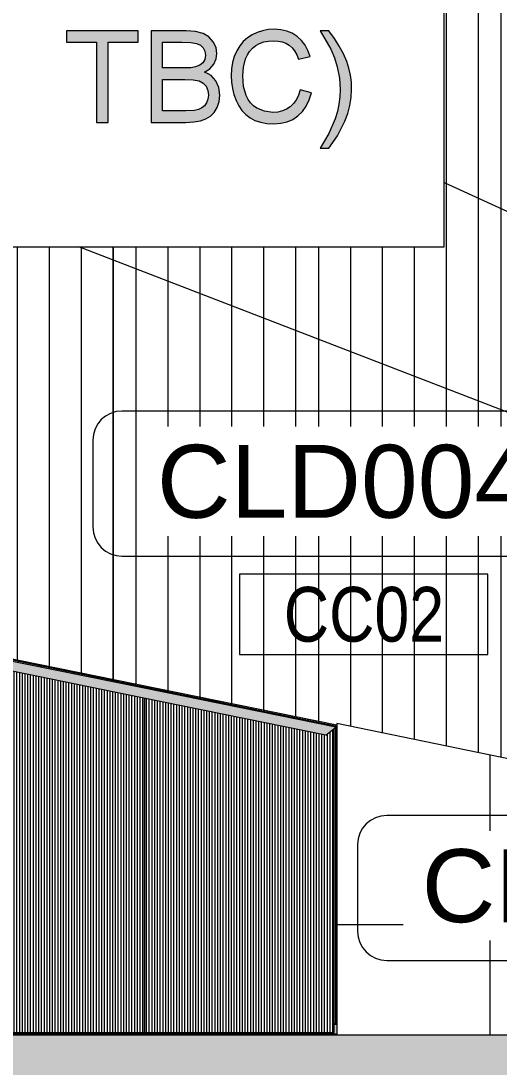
# Model space of a CAD drawing. Header units: metres. Extents: x 902 to 1205, y -4 to 36.
# Drawn here: x 1094.93 to 1097.55, y 8.06 to 13.8 of the extents above; entities that cross this region are included whole.
import ezdxf

# ---------------------------------------------------------------- set-up
doc = ezdxf.new("R2010")
doc.units = ezdxf.units.M
for name, color, linetype, lineweight in [('A-ANNO-IDEN', 131, 'Continuous', 5), ('A-ANNO-KEYN', 231, 'Continuous', 5), ('A-GENM', 13, 'Continuous', 5), ('A-GLAZ-CURT', 52, 'Continuous', 5), ('A-GLAZ-CWMG', 51, 'Continuous', 5), ('A-WALL', 113, 'Continuous', 5), ('A-WALL-PATT', 111, 'Continuous', 5)]:
    doc.layers.add(name, color=color, linetype=linetype, lineweight=lineweight)
doc.styles.add('Arial Narrow_1', font='ARIALN.TTF', dxfattribs={"height": 0.3})
doc.styles.add('Arial_1', font='arial.ttf', dxfattribs={"height": 0.4})
pattern_1 = [(90, (1095.43562, 7.64), (-0.175, 1e-17), [])]
pattern_2 = [(90, (1096.43562, 7.64), (-0.175, 1e-17), [])]
pattern_3 = [(90, (1097.43562, 7.64), (-0.175, 1e-17), [])]
pattern_4 = [(90, (1098.43562, 7.64), (-0.175, 1e-17), [])]

# ---------------------------------------------------------------- blocks, each defined once
blk = doc.blocks.new('System Panel - Danpalon - Multicell - 16mm thk - Light grey-3245081-North - Grids B')
at = {"layer": 'A-GLAZ-CURT'}
h = blk.add_hatch(dxfattribs=at)
h.set_pattern_fill('FP_210', color=256, style=0, pattern_type=2)
h.set_pattern_definition([(90, (1590.408, 9.192), (-0.015, 9e-19), [])])
h.paths.add_polyline_path([(1589.8882, 8.2533), (1590.9282, 8.254), (1590.9282, 9.9186), (1590.8826, 9.8814), (1589.8882, 10.0842), (1589.8882, 8.254)])
for p, q in [((1589.8882, 10.0842), (1589.8882, 8.2533)), ((1590.9282, 8.2533), (1590.9282, 9.9186)), ((1589.8882, 8.2533), (1590.9282, 8.2533))]:
    blk.add_line(p, q, dxfattribs=at)
blk = doc.blocks.new('System Panel - Danpalon - Multicell - 16mm thk - Light grey-3245086-North - Grids B')
at = {"layer": 'A-GLAZ-CURT'}
h = blk.add_hatch(dxfattribs=at)
h.set_pattern_fill('FP_214', color=256, style=0, pattern_type=2)
h.set_pattern_definition([(90, (1589.368, 9.298), (-0.015, 9e-19), [])])
h.paths.add_polyline_path([(1588.8482, 8.2533), (1589.8882, 8.254), (1589.8871, 10.0845), (1588.8482, 10.2964), (1588.8482, 8.254)])
for p, q in [((1588.8482, 10.2964), (1588.8482, 8.2533)), ((1589.8882, 8.2533), (1589.8882, 10.0842)), ((1588.8482, 8.2533), (1589.8882, 8.2533))]:
    blk.add_line(p, q, dxfattribs=at)
blk = doc.blocks.new('Rectangular Mullion - Frame_Framed Facade_Danpal_DPANMF BT2-3245068-North - Grids B')
at = {"layer": 'A-GLAZ-CWMG'}
for points in [[(1590.8826, 9.8814), (1590.936, 9.925), (1589.8871, 10.139), (1589.8765, 10.0866), (1590.7182, 9.9149)], [(1590.936, 9.925), (1590.9415, 9.9295), (1589.8882, 10.1444), (1589.8871, 10.139), (1590.7182, 9.9694)], [(1590.9282, 9.9186), (1590.9282, 9.9186)]]:
    blk.add_hatch(color=256, dxfattribs=at).paths.add_polyline_path(points)
for p, q in [((1590.936, 9.925), (1589.8871, 10.139)), ((1590.9415, 9.9295), (1589.8882, 10.1444)), ((1590.8826, 9.8814), (1589.8765, 10.0866)), ((1590.8826, 9.8814), (1590.936, 9.925)), ((1590.936, 9.925), (1590.9415, 9.9295))]:
    blk.add_line(p, q, dxfattribs=at)
blk = doc.blocks.new('Rectangular Mullion - Frame_Framed Facade_Danpal_DPANMF BT2-3245069-North - Grids B')
at = {"layer": 'A-GLAZ-CWMG'}
for points in [[(1589.8765, 10.0866), (1589.8871, 10.139), (1588.8471, 10.3511), (1588.8365, 10.2988), (1589.7182, 10.1189)], [(1589.8871, 10.139), (1589.8871, 10.1446), (1588.8481, 10.356), (1588.8471, 10.3511), (1589.8765, 10.1411)]]:
    blk.add_hatch(color=256, dxfattribs=at).paths.add_polyline_path(points)
for p, q in [((1589.8871, 10.139), (1588.8471, 10.3511)), ((1589.8882, 10.1444), (1588.8482, 10.3565)), ((1589.8765, 10.0866), (1588.8365, 10.2988))]:
    blk.add_line(p, q, dxfattribs=at)
blk = doc.blocks.new('Rectangular Mullion - Frame_Framed Facade_Danpal_DPANMF BT1-1887959-North - Grids B')
at = {"layer": 'A-GLAZ-CWMG'}
for points in [[(1590.6892, 8.2455), (1590.9415, 8.2455), (1590.9415, 8.2989), (1590.9282, 8.2989), (1590.9282, 8.2533), (1589.8882, 8.2533), (1589.8882, 8.2455), (1590.4287, 8.2455)], [(1590.9415, 8.2989), (1590.9415, 8.3), (1590.936, 8.2989)], [(1590.6892, 8.24), (1590.9415, 8.24), (1590.9415, 8.2455), (1589.8882, 8.2455), (1589.8882, 8.24), (1590.4287, 8.24)]]:
    blk.add_hatch(color=256, dxfattribs=at).paths.add_polyline_path(points)
for p, q in [((1590.9282, 8.2989), (1590.9415, 8.2989)), ((1589.8882, 8.2455), (1590.9415, 8.2455)), ((1589.8882, 8.24), (1590.9415, 8.24))]:
    blk.add_line(p, q, dxfattribs=at)
blk = doc.blocks.new('Rectangular Mullion - Frame_Framed Facade_Danpal_DPANMF BT1-1113569-North - Grids B')
at = {"layer": 'A-GLAZ-CWMG'}
for points in [[(1589.3865, 8.2455), (1589.8882, 8.2455), (1589.8882, 8.2533), (1588.8482, 8.2533), (1588.8482, 8.2455), (1589.126, 8.2455)], [(1589.8882, 8.24), (1589.8882, 8.2455), (1588.8482, 8.2455), (1588.8482, 8.24), (1589.6471, 8.24)]]:
    blk.add_hatch(color=256, dxfattribs=at).paths.add_polyline_path(points)
for p, q in [((1588.8482, 8.2455), (1589.8882, 8.2455)), ((1588.8482, 8.24), (1589.8882, 8.24))]:
    blk.add_line(p, q, dxfattribs=at)
blk = doc.blocks.new('Rectangular Mullion - Frame_Framed Facade_Danpal_DPANMF BT1-3245096-North - Grids B')
at = {"layer": 'A-GLAZ-CWMG'}
for points in [[(1590.9282, 8.3), (1590.936, 8.3), (1590.936, 9.925), (1590.9282, 9.9186), (1590.9282, 9.4551)], [(1590.9415, 8.3), (1590.9415, 9.9295), (1590.936, 9.925), (1590.936, 8.3)]]:
    blk.add_hatch(color=256, dxfattribs=at).paths.add_polyline_path(points)
for p, q in [((1590.936, 8.3), (1590.936, 9.925)), ((1590.936, 8.3), (1590.9282, 8.3)), ((1590.9415, 8.3), (1590.936, 8.3))]:
    blk.add_line(p, q, dxfattribs=at)
blk = doc.blocks.new('System Panel - Danpalon - Multicell - 16mm thk - Light grey-3360727-North - Grids B')
at = {"layer": 'A-GLAZ-CURT'}
h = blk.add_hatch(dxfattribs=at)
h.set_pattern_fill('FP_226', color=256, style=0, pattern_type=2)
h.set_pattern_definition([(90, (1590.798, 9.041), (-0.015, 9e-19), [])])
h.paths.add_polyline_path([(1590.9415, 9.9295), (1590.9415, 9.939), (1590.3026, 10.069), (1590.3026, 10.0598), (1590.936, 9.9306)])
blk = doc.blocks.new('System Panel - Danpalon - Multicell - 16mm thk - Light grey-3360728-North - Grids B')
at = {"layer": 'A-GLAZ-CURT'}
h = blk.add_hatch(dxfattribs=at)
h.set_pattern_fill('FP_227', color=256, style=0, pattern_type=2)
h.set_pattern_definition([(90, (1589.758, 9.148), (-0.015, 9e-19), [])])
h.paths.add_polyline_path([(1590.254, 10.0697), (1590.254, 10.0789), (1589.2626, 10.2807), (1589.2626, 10.272), (1590.2197, 10.0767)])
blk = doc.blocks.new('System Panel - Danpalon - Multicell - 16mm thk - Light grey-3360729-North - Grids B')
at = {"layer": 'A-GLAZ-CURT'}
h = blk.add_hatch(dxfattribs=at)
h.set_pattern_fill('FP_228', color=256, style=0, pattern_type=2)
h.set_pattern_definition([(90, (1588.718, 9.254), (-0.015, 9e-19), [])])
h.paths.add_polyline_path([(1589.214, 10.2819), (1589.214, 10.2906), (1588.2226, 10.4924), (1588.2226, 10.4842), (1589.1765, 10.2896)])
blk = doc.blocks.new('Rectangular Mullion - Mullion_FramedFacade_Danpal_DPAEC50-3360707-North - Grids B')
at = {"layer": 'A-GLAZ-CWMG'}
blk.add_hatch(color=256, dxfattribs=at).paths.add_polyline_path([(1590.3026, 10.0598), (1590.3024, 10.0691), (1590.254, 10.0789), (1590.254, 10.0697), (1590.3022, 10.0599)])
for p, q in [((1590.254, 10.0697), (1590.254, 10.0789)), ((1590.3026, 10.069), (1590.3026, 10.0598))]:
    blk.add_line(p, q, dxfattribs=at)
blk = doc.blocks.new('Rectangular Mullion - Mullion_FramedFacade_Danpal_DPAEC50-3360708-North - Grids B')
at = {"layer": 'A-GLAZ-CWMG'}
blk.add_hatch(color=256, dxfattribs=at).paths.add_polyline_path([(1589.2626, 10.272), (1589.2624, 10.2808), (1589.214, 10.2906), (1589.214, 10.2819), (1589.2622, 10.2721)])
for p, q in [((1589.214, 10.2819), (1589.214, 10.2906)), ((1589.2626, 10.2807), (1589.2626, 10.272))]:
    blk.add_line(p, q, dxfattribs=at)
blk = doc.blocks.new('Signage_Tenant Building - Tenant Signage with Back Panel-3230788-North - Grids B')
at = {"layer": 'A-GENM'}
for points in [[(1589.6471, 13.24), (1589.6892, 13.24), (1589.6892, 13.6795), (1589.854, 13.6795), (1589.854, 13.7423), (1589.4616, 13.7423), (1589.4616, 13.6795), (1589.6264, 13.6795), (1589.6264, 13.24)], [(1590.5978, 13.2322), (1590.6351, 13.2349), (1590.6695, 13.2431), (1590.7009, 13.2567), (1590.7292, 13.2757), (1590.754, 13.3), (1590.7747, 13.3292), (1590.7912, 13.3633), (1590.8037, 13.4024), (1590.7409, 13.4185), (1590.7323, 13.3898), (1590.7164, 13.3588), (1590.7057, 13.3435), (1590.6876, 13.3261), (1590.6668, 13.3125), (1590.6439, 13.3027), (1590.6188, 13.2969), (1590.5915, 13.2949), (1590.5466, 13.3007), (1590.5049, 13.3178), (1590.4862, 13.3307), (1590.4701, 13.3465), (1590.4567, 13.3653), (1590.4459, 13.3869), (1590.4317, 13.4371), (1590.4269, 13.4951), (1590.4309, 13.5424), (1590.4429, 13.5884), (1590.4524, 13.6099), (1590.4648, 13.629), (1590.4802, 13.6459), (1590.4984, 13.6605), (1590.5194, 13.6722), (1590.5427, 13.6806), (1590.5685, 13.6857), (1590.5967, 13.6873), (1590.6211, 13.6858), (1590.6434, 13.6813), (1590.6636, 13.6737), (1590.6892, 13.6564), (1590.6974, 13.6492), (1590.7113, 13.6317), (1590.7231, 13.6106), (1590.733, 13.5859), (1590.7958, 13.6009), (1590.7839, 13.6344), (1590.7681, 13.6639), (1590.7484, 13.6895), (1590.7249, 13.711), (1590.6892, 13.7317), (1590.668, 13.7404), (1590.635, 13.7477), (1590.5991, 13.7501), (1590.5669, 13.7482), (1590.536, 13.7426), (1590.5065, 13.7331), (1590.4784, 13.7199), (1590.4526, 13.703), (1590.4299, 13.6827), (1590.4103, 13.6588), (1590.3939, 13.6314), (1590.3809, 13.6011), (1590.3716, 13.5682), (1590.366, 13.5328), (1590.3642, 13.4949), (1590.3658, 13.4596), (1590.3707, 13.4255), (1590.379, 13.3925), (1590.3914, 13.3588), (1590.4051, 13.3312), (1590.4228, 13.3055), (1590.4434, 13.2835), (1590.4671, 13.2651), (1590.4941, 13.2507), (1590.5249, 13.2404), (1590.5595, 13.2342)], [(1590.8978, 13.0987), (1590.9463, 13.167), (1590.9868, 13.246), (1591.0028, 13.2886), (1591.0143, 13.3319), (1591.0211, 13.376), (1591.0234, 13.4209), (1591.0217, 13.4603), (1591.0166, 13.4989), (1591.0081, 13.5366), (1590.9962, 13.5735), (1590.9781, 13.6159), (1590.955, 13.6591), (1590.9289, 13.7002), (1590.8978, 13.7423), (1590.8507, 13.7423), (1590.9099, 13.6418), (1590.9298, 13.5946), (1590.9448, 13.5453), (1590.9567, 13.4832), (1590.9606, 13.4205), (1590.9562, 13.3588), (1590.9538, 13.34), (1590.9452, 13.2998), (1590.9332, 13.2596), (1590.8988, 13.1791), (1590.8507, 13.0987)]]:
    blk.add_hatch(color=256, dxfattribs=at).paths.add_polyline_path(points)
h = blk.add_hatch(color=256, dxfattribs=at)
h.paths.add_polyline_path([(1590.1149, 13.24), (1590.1681, 13.2438), (1590.1954, 13.2486), (1590.2254, 13.2593), (1590.25, 13.2742), (1590.2701, 13.2946), (1590.2866, 13.3222), (1590.2981, 13.3588), (1590.3014, 13.3897), (1590.296, 13.4318), (1590.2797, 13.4678), (1590.2677, 13.4832), (1590.2534, 13.4961), (1590.2368, 13.5066), (1590.2179, 13.5147), (1590.2476, 13.5343), (1590.2688, 13.5591), (1590.2815, 13.5876), (1590.2857, 13.6178), (1590.2807, 13.6507), (1590.2656, 13.6821), (1590.2417, 13.7088), (1590.2102, 13.7275), (1590.1681, 13.7387), (1590.1163, 13.7423), (1589.9247, 13.7423), (1589.9247, 13.24)])
h.paths.add_polyline_path([(1590.1162, 13.3028), (1589.9874, 13.3028), (1589.9874, 13.4754), (1590.1548, 13.4733), (1590.1876, 13.467), (1590.2108, 13.4556), (1590.2266, 13.4379), (1590.2356, 13.4154), (1590.2386, 13.3891), (1590.233, 13.3588), (1590.2284, 13.3468), (1590.2167, 13.3307), (1590.2022, 13.3189), (1590.1844, 13.3107), (1590.1628, 13.3052)])
h.paths.add_polyline_path([(1590.1021, 13.5382), (1589.9874, 13.5382), (1589.9874, 13.6795), (1590.1421, 13.6779), (1590.1741, 13.6729), (1590.1995, 13.6591), (1590.2103, 13.6487), (1590.2197, 13.6296), (1590.2229, 13.6078), (1590.2195, 13.5852), (1590.2093, 13.5669), (1590.1925, 13.5529), (1590.1681, 13.5435), (1590.1422, 13.5396)])
for p, q in [((1591.531, 12.5587), (1591.531, 14.9587)), ((1589.854, 13.7423), (1589.4616, 13.7423)), ((1589.4616, 13.7423), (1589.4616, 13.6795)), ((1589.854, 13.6795), (1589.854, 13.7423)), ((1590.1163, 13.7423), (1589.9247, 13.7423)), ((1589.9247, 13.7423), (1589.9247, 13.24)), ((1590.169, 13.7386), (1590.1163, 13.7423)), ((1590.2102, 13.7275), (1590.169, 13.7386)), ((1590.2417, 13.7088), (1590.2102, 13.7275)), ((1590.2656, 13.6821), (1590.2417, 13.7088)), ((1590.4526, 13.703), (1590.4299, 13.6827)), ((1590.4784, 13.7199), (1590.4526, 13.703)), ((1590.5065, 13.7331), (1590.4784, 13.7199)), ((1590.536, 13.7426), (1590.5065, 13.7331)), ((1590.5669, 13.7482), (1590.536, 13.7426)), ((1590.5991, 13.7501), (1590.5669, 13.7482)), ((1590.635, 13.7477), (1590.5991, 13.7501)), ((1590.668, 13.7404), (1590.635, 13.7477)), ((1590.6979, 13.7281), (1590.668, 13.7404)), ((1590.7249, 13.711), (1590.6979, 13.7281)), ((1590.7484, 13.6895), (1590.7249, 13.711)), ((1590.8978, 13.7423), (1590.8507, 13.7423)), ((1590.8507, 13.7423), (1590.9099, 13.6418)), ((1590.9289, 13.7002), (1590.8978, 13.7423)), ((1589.4616, 13.6795), (1589.6264, 13.6795)), ((1589.6264, 13.6795), (1589.6264, 13.24)), ((1589.6892, 13.24), (1589.6892, 13.6795)), ((1589.6892, 13.6795), (1589.854, 13.6795)), ((1589.9874, 13.5382), (1589.9874, 13.6795)), ((1589.9874, 13.6795), (1590.0934, 13.6795)), ((1590.0934, 13.6795), (1590.1421, 13.6779)), ((1590.1421, 13.6779), (1590.1741, 13.6729)), ((1590.1741, 13.6729), (1590.1949, 13.6636)), ((1590.1949, 13.6636), (1590.2103, 13.6487)), ((1590.2103, 13.6487), (1590.2197, 13.6296)), ((1590.2807, 13.6507), (1590.2656, 13.6821)), ((1590.2857, 13.6178), (1590.2807, 13.6507)), ((1590.4103, 13.6588), (1590.3939, 13.6314)), ((1590.4299, 13.6827), (1590.4103, 13.6588)), ((1590.4648, 13.629), (1590.4802, 13.6459)), ((1590.4802, 13.6459), (1590.4984, 13.6605)), ((1590.4984, 13.6605), (1590.5194, 13.6722)), ((1590.5194, 13.6722), (1590.5427, 13.6806)), ((1590.5427, 13.6806), (1590.5685, 13.6857)), ((1590.5685, 13.6857), (1590.5967, 13.6873)), ((1590.5967, 13.6873), (1590.6211, 13.6858)), ((1590.6211, 13.6858), (1590.6434, 13.6813)), ((1590.6434, 13.6813), (1590.6636, 13.6737)), ((1590.6636, 13.6737), (1590.6815, 13.6631)), ((1590.6815, 13.6631), (1590.6974, 13.6492)), ((1590.6974, 13.6492), (1590.7113, 13.6317)), ((1590.7681, 13.6639), (1590.7484, 13.6895)), ((1590.7839, 13.6344), (1590.7681, 13.6639)), ((1590.9557, 13.6581), (1590.9289, 13.7002)), ((1590.9781, 13.6159), (1590.9557, 13.6581)), ((1590.2229, 13.6078), (1590.2195, 13.5852)), ((1590.2197, 13.6296), (1590.2229, 13.6078)), ((1590.2688, 13.5591), (1590.2815, 13.5876)), ((1590.2815, 13.5876), (1590.2857, 13.6178)), ((1590.3809, 13.6011), (1590.3716, 13.5682)), ((1590.3939, 13.6314), (1590.3809, 13.6011)), ((1590.4309, 13.5424), (1590.4429, 13.5884)), ((1590.4429, 13.5884), (1590.4524, 13.6099)), ((1590.4524, 13.6099), (1590.4648, 13.629)), ((1590.7113, 13.6317), (1590.7231, 13.6106)), ((1590.7231, 13.6106), (1590.733, 13.5859)), ((1590.733, 13.5859), (1590.7958, 13.6009)), ((1590.7958, 13.6009), (1590.7839, 13.6344)), ((1590.9099, 13.6418), (1590.9298, 13.5946)), ((1590.9298, 13.5946), (1590.9448, 13.5453)), ((1590.9962, 13.5735), (1590.9781, 13.6159)), ((1590.1021, 13.5382), (1589.9874, 13.5382)), ((1590.1422, 13.5396), (1590.1021, 13.5382)), ((1590.1691, 13.5436), (1590.1422, 13.5396)), ((1590.1925, 13.5529), (1590.1691, 13.5436)), ((1590.2093, 13.5669), (1590.1925, 13.5529)), ((1590.2195, 13.5852), (1590.2093, 13.5669)), ((1590.2179, 13.5147), (1590.2476, 13.5343)), ((1590.2476, 13.5343), (1590.2688, 13.5591)), ((1590.366, 13.5328), (1590.3642, 13.4949)), ((1590.3716, 13.5682), (1590.366, 13.5328)), ((1590.4269, 13.4951), (1590.4309, 13.5424)), ((1590.9448, 13.5453), (1590.9567, 13.4832)), ((1591.0081, 13.5366), (1590.9962, 13.5735)), ((1591.0166, 13.4989), (1591.0081, 13.5366)), ((1589.9874, 13.3028), (1589.9874, 13.4754)), ((1589.9874, 13.4754), (1590.1101, 13.4754)), ((1590.1101, 13.4754), (1590.1548, 13.4733)), ((1590.1548, 13.4733), (1590.1876, 13.467)), ((1590.2368, 13.5066), (1590.2179, 13.5147)), ((1590.2534, 13.4961), (1590.2368, 13.5066)), ((1590.2677, 13.4832), (1590.2534, 13.4961)), ((1590.2797, 13.4678), (1590.2677, 13.4832)), ((1590.3642, 13.4949), (1590.3658, 13.4596)), ((1590.4317, 13.4371), (1590.4269, 13.4951)), ((1590.9567, 13.4832), (1590.9606, 13.4205)), ((1591.0217, 13.4603), (1591.0166, 13.4989)), ((1590.1876, 13.467), (1590.2108, 13.4556)), ((1590.2108, 13.4556), (1590.2266, 13.4379)), ((1590.2266, 13.4379), (1590.2356, 13.4154)), ((1590.2356, 13.4154), (1590.2386, 13.3891)), ((1590.296, 13.4318), (1590.2797, 13.4678)), ((1590.3014, 13.3897), (1590.296, 13.4318)), ((1590.3658, 13.4596), (1590.3707, 13.4255)), ((1590.3707, 13.4255), (1590.379, 13.3925)), ((1590.4459, 13.3869), (1590.4317, 13.4371)), ((1590.7409, 13.4185), (1590.7323, 13.3898)), ((1590.8037, 13.4024), (1590.7409, 13.4185)), ((1590.9606, 13.4205), (1590.9589, 13.3803)), ((1591.0211, 13.376), (1591.0234, 13.4209)), ((1591.0234, 13.4209), (1591.0217, 13.4603)), ((1590.236, 13.3665), (1590.2284, 13.3468)), ((1590.2386, 13.3891), (1590.236, 13.3665)), ((1590.2977, 13.3547), (1590.3014, 13.3897)), ((1590.379, 13.3925), (1590.3905, 13.3607)), ((1590.3905, 13.3607), (1590.4051, 13.3312)), ((1590.4567, 13.3653), (1590.4459, 13.3869)), ((1590.4701, 13.3465), (1590.4567, 13.3653)), ((1590.7206, 13.3648), (1590.7057, 13.3435)), ((1590.7323, 13.3898), (1590.7206, 13.3648)), ((1590.7747, 13.3292), (1590.7912, 13.3633)), ((1590.7912, 13.3633), (1590.8037, 13.4024)), ((1590.9589, 13.3803), (1590.9538, 13.34)), ((1591.0143, 13.3319), (1591.0211, 13.376)), ((1590.1162, 13.3028), (1589.9874, 13.3028)), ((1590.1628, 13.3052), (1590.1162, 13.3028)), ((1590.1844, 13.3107), (1590.1628, 13.3052)), ((1590.2022, 13.3189), (1590.1844, 13.3107)), ((1590.2167, 13.3307), (1590.2022, 13.3189)), ((1590.2284, 13.3468), (1590.2167, 13.3307)), ((1590.2701, 13.2946), (1590.2866, 13.3222)), ((1590.2866, 13.3222), (1590.2977, 13.3547)), ((1590.4051, 13.3312), (1590.4228, 13.3055)), ((1590.4228, 13.3055), (1590.4434, 13.2835)), ((1590.4862, 13.3307), (1590.4701, 13.3465)), ((1590.5049, 13.3178), (1590.4862, 13.3307)), ((1590.5466, 13.3007), (1590.5049, 13.3178)), ((1590.5915, 13.2949), (1590.5466, 13.3007)), ((1590.6439, 13.3027), (1590.6188, 13.2969)), ((1590.6668, 13.3125), (1590.6439, 13.3027)), ((1590.6876, 13.3261), (1590.6668, 13.3125)), ((1590.7057, 13.3435), (1590.6876, 13.3261)), ((1590.754, 13.3), (1590.7747, 13.3292)), ((1590.9538, 13.34), (1590.9452, 13.2998)), ((1591.0028, 13.2886), (1591.0143, 13.3319)), ((1590.1588, 13.2422), (1590.1954, 13.2486)), ((1590.1954, 13.2486), (1590.2254, 13.2593)), ((1590.2254, 13.2593), (1590.25, 13.2742)), ((1590.25, 13.2742), (1590.2701, 13.2946)), ((1590.4434, 13.2835), (1590.4671, 13.2651)), ((1590.4671, 13.2651), (1590.4941, 13.2507)), ((1590.4941, 13.2507), (1590.5249, 13.2404)), ((1590.6188, 13.2969), (1590.5915, 13.2949)), ((1590.6695, 13.2431), (1590.7009, 13.2567)), ((1590.7009, 13.2567), (1590.7292, 13.2757)), ((1590.7292, 13.2757), (1590.754, 13.3)), ((1590.9332, 13.2596), (1590.8988, 13.1791)), ((1590.9452, 13.2998), (1590.9332, 13.2596)), ((1590.9463, 13.167), (1590.9868, 13.246)), ((1590.9868, 13.246), (1591.0028, 13.2886)), ((1589.6264, 13.24), (1589.6892, 13.24)), ((1589.9247, 13.24), (1590.1149, 13.24)), ((1590.1149, 13.24), (1590.1588, 13.2422)), ((1590.5249, 13.2404), (1590.5595, 13.2342)), ((1590.5595, 13.2342), (1590.5978, 13.2322)), ((1590.5978, 13.2322), (1590.6351, 13.2349)), ((1590.6351, 13.2349), (1590.6695, 13.2431)), ((1590.8988, 13.1791), (1590.8507, 13.0987)), ((1590.8978, 13.0987), (1590.9463, 13.167)), ((1590.8507, 13.0987), (1590.8978, 13.0987)), ((1582.531, 12.5587), (1591.531, 12.5587))]:
    blk.add_line(p, q, dxfattribs=at)
blk = doc.blocks.new('T-Keynote-ANZRS - Keynote Value _2mm Opaque_ box-1903833-North - Grids B')
at = {"layer": 'A-ANNO-KEYN'}
for p, q in [((1636.9187, 6.924), (1634.4199, 6.924)), ((1634.2599, 6.764), (1634.2599, 6.2896)), ((1637.0787, 6.2896), (1637.0787, 6.764)), ((1634.4199, 6.1296), (1636.9187, 6.1296))]:
    blk.add_line(p, q, dxfattribs=at)
for centre, start, end in [((1634.4199, 6.764), 90, 180), ((1636.9187, 6.764), 360, 90), ((1634.4199, 6.2896), 180, 270), ((1636.9187, 6.2896), 270, 360)]:
    blk.add_arc(centre, 0.16, start, end, dxfattribs=at)
blk = doc.blocks.new('Material Tag_AAA - Material Tag_AAA-3504877-North - Grids B')
at = {"layer": 'A-ANNO-IDEN'}
for p, q in [((1595.8643, 10.8344), (1594.5043, 10.8344)), ((1594.5043, 10.8344), (1594.5043, 10.3944)), ((1595.8643, 10.3944), (1595.8643, 10.8344)), ((1594.5043, 10.3944), (1595.8643, 10.3944))]:
    blk.add_line(p, q, dxfattribs=at)

msp = doc.modelspace()

# ---------------------------------------------------------------- hatches: boundary and pattern name
at = {"layer": 'A-WALL-PATT'}
h = msp.add_hatch(dxfattribs=at)
h.set_pattern_fill('FP_250', color=256, style=0, pattern_type=2)
h.set_pattern_definition(pattern_3)
h.paths.add_polyline_path([(1097.4359, 12.8247), (1097.4359, 15.6883), (1096.4359, 15.6883), (1096.4359, 14.9587), (1097.2486, 14.9587), (1097.2486, 12.9106)])
h.paths.add_polyline_path([(1096.4359, 15.8437), (1097.4359, 15.8437), (1097.4359, 15.8816), (1096.4359, 15.8816)])
h = msp.add_hatch(dxfattribs=at)
h.set_pattern_fill('FP_251', color=256, style=0, pattern_type=2)
h.set_pattern_definition(pattern_4)
h.paths.add_polyline_path([(1098.4359, 12.3663), (1098.4359, 15.6883), (1097.4359, 15.6883), (1097.4359, 12.8247), (1098.2358, 12.458)])
h.paths.add_polyline_path([(1097.449, 15.8437), (1098.4359, 15.8437), (1098.4359, 15.8816), (1097.4359, 15.8816), (1097.4359, 15.8437)])
h = msp.add_hatch(dxfattribs=at)
h.set_pattern_fill('FP_250', color=256, style=0, pattern_type=2)
h.set_pattern_definition(pattern_3)
h.paths.add_polyline_path([(1097.4359, 11.7132), (1097.4359, 12.8247), (1097.2486, 12.9106), (1097.2486, 12.5587), (1096.4359, 12.5587), (1096.4359, 12.0997), (1097.2486, 11.7856)])
h = msp.add_hatch(dxfattribs=at)
h.set_pattern_fill('FP_251', color=256, style=0, pattern_type=2)
h.set_pattern_definition(pattern_4)
h.paths.add_polyline_path([(1098.4359, 11.3268), (1098.4359, 12.3663), (1097.4359, 12.8247), (1097.4359, 11.7132), (1097.9701, 11.5068)])
h = msp.add_hatch(dxfattribs=at)
h.set_pattern_fill('FP_248', color=256, style=0, pattern_type=2)
h.set_pattern_definition(pattern_1)
h.paths.add_polyline_path([(1095.4359, 10.188), (1095.4359, 12.4861), (1095.2478, 12.5587), (1094.4359, 12.5587), (1094.4359, 10.3915), (1095.3647, 10.2025)])
h = msp.add_hatch(dxfattribs=at)
h.set_pattern_fill('FP_248', color=256, style=0, pattern_type=2)
h.set_pattern_definition(pattern_1)
h.paths.add_polyline_path([(1095.4359, 12.4861), (1095.4359, 12.5587), (1095.2478, 12.5587), (1095.3647, 12.5136)])
h = msp.add_hatch(dxfattribs=at)
h.set_pattern_fill('FP_249', color=256, style=0, pattern_type=2)
h.set_pattern_definition(pattern_2)
h.paths.add_polyline_path([(1095.4359, 12.5587), (1095.4359, 12.4861), (1096.4359, 12.0997), (1096.4359, 12.5587)])
h = msp.add_hatch(dxfattribs=at)
h.set_pattern_fill('FP_249', color=256, style=0, pattern_type=2)
h.set_pattern_definition(pattern_2)
h.paths.add_polyline_path([(1096.4359, 9.9844), (1096.4359, 12.0997), (1095.4359, 12.4861), (1095.4359, 10.188), (1096.4068, 9.9903)])
h = msp.add_hatch(dxfattribs=at)
h.set_pattern_fill('FP_250', color=256, style=0, pattern_type=2)
h.set_pattern_definition(pattern_3)
h.paths.add_polyline_path([(1097.4359, 9.7851), (1097.4359, 11.7132), (1096.4359, 12.0997), (1096.4359, 9.9844), (1096.6592, 9.939), (1096.6592, 9.9456), (1097.1885, 9.8362)])
h = msp.add_hatch(dxfattribs=at)
h.set_pattern_fill('FP_251', color=256, style=0, pattern_type=2)
h.set_pattern_definition(pattern_4)
h.paths.add_polyline_path([(1098.4359, 9.5784), (1098.4359, 11.3268), (1097.4359, 11.7132), (1097.4359, 9.7851), (1098.2307, 9.6208)])
h = msp.add_hatch(dxfattribs=at)
h.set_pattern_fill('FP_133', color=256, style=0, pattern_type=2)
h.set_pattern_definition([(90, (1114.2956, 7.64), (-6, 4e-16), [1.2, -1.2]), (90, (1115.4956, 7.64), (-6, 4e-16), [1.2, -1.2]), (90, (1116.6956, 7.64), (-6, 4e-16), [1.2, -1.2]), (90, (1115.4956, 8.84), (-6, 4e-16), [1.2, -1.2]), (90, (1116.6956, 8.84), (-6, 4e-16), [1.2, -1.2]), (180, (1115.4956, 8.84), (-3e-16, -2.4), [1.2, -4.8]), (180, (1116.6956, 10.04), (-3e-16, -2.4), [1.2, -4.8]), (90, (1116.6956, 7.64), (-6, 4e-16), [1.2, -1.2]), (90, (1117.8956, 7.64), (-6, 4e-16), [1.2, -1.2]), (90, (1118.4956, 7.64), (-6, 4e-16), [1.2, -1.2]), (90, (1117.8956, 8.84), (-6, 4e-16), [1.2, -1.2]), (90, (1118.4956, 8.84), (-6, 4e-16), [1.2, -1.2]), (180, (1117.8956, 8.84), (-3e-16, -2.4), [1.2, -4.8]), (180, (1118.4956, 10.04), (-3e-16, -2.4), [0.6, -5.4]), (90, (1113.6956, 7.64), (-6, 4e-16), [1.2, -1.2]), (90, (1114.2956, 7.64), (-6, 4e-16), [1.2, -1.2]), (90, (1113.6956, 8.84), (-6, 4e-16), [1.2, -1.2]), (90, (1114.2956, 8.84), (-6, 4e-16), [1.2, -1.2]), (180, (1113.6956, 8.84), (-3e-16, -2.4), [1.2, -4.8]), (180, (1114.2956, 10.04), (-3e-16, -2.4), [0.6, -5.4]), (90, (1114.2956, 7.64), (-6, 4e-16), [1.2, -1.2]), (90, (1112.4956, 7.64), (-6, 4e-16), [1.2, -1.2])])
h.paths.add_polyline_path([(1096.6592, 8.24), (1104.9118, 8.24), (1096.6592, 9.9456), (1096.6592, 8.254)])
h = msp.add_hatch(color=256, dxfattribs=at)
h.paths.add_polyline_path([(1081.2859, 5.1571), (1087.2684, 5.1571), (1087.2684, 6.44), (1081.2859, 6.44), (1081.2859, 5.2511)])
h.paths.add_polyline_path([(1122.8437, 5.1571), (1124.3666, 5.1625), (1124.3666, 5.24), (1122.7878, 5.24), (1122.7878, 5.1571)])
h.paths.add_polyline_path([(1122.4613, 5.1571), (1122.6406, 5.1571), (1122.6406, 5.24), (1122.2792, 5.24), (1122.2792, 8.24), (1118.8034, 8.24), (1118.8034, 7.64), (1119.0364, 7.64), (1119.0364, 7.6066), (1121.9909, 7.6066), (1122.0474, 7.55), (1122.0453, 7.5479), (1119.0368, 7.55), (1119.0367, 7.5466), (1121.9909, 7.5466), (1122.0474, 7.49), (1122.0453, 7.4879), (1121.9909, 7.4866), (1122.0474, 7.43), (1122.0453, 7.4279), (1121.9909, 7.4266), (1122.0474, 7.37), (1122.0453, 7.3679), (1121.9909, 7.3666), (1122.0474, 7.31), (1122.0453, 7.3079), (1121.9909, 7.3066), (1122.0474, 7.25), (1122.0453, 7.2479), (1121.9909, 7.2466), (1122.0474, 7.19), (1122.0453, 7.1879), (1121.9909, 7.1866), (1122.0474, 7.13), (1122.0453, 7.1279), (1121.9909, 7.1266), (1122.0474, 7.07), (1122.0453, 7.0679), (1121.9909, 7.0666), (1122.0474, 7.01), (1122.0453, 7.0079), (1121.9909, 7.0066), (1122.0474, 6.95), (1122.0453, 6.9479), (1121.9909, 6.9466), (1122.0474, 6.89), (1122.0453, 6.8879), (1121.9909, 6.8866), (1122.0474, 6.83), (1122.0453, 6.8279), (1121.9909, 6.8266), (1122.0474, 6.77), (1122.0453, 6.7679), (1121.9909, 6.7666), (1122.0474, 6.71), (1122.0453, 6.7079), (1121.9909, 6.7066), (1122.0474, 6.65), (1122.0453, 6.6479), (1121.9909, 6.6466), (1122.0474, 6.59), (1122.0453, 6.5879), (1121.9909, 6.5866), (1122.0474, 6.53), (1122.0453, 6.5279), (1121.9909, 6.5266), (1122.0474, 6.47), (1122.0453, 6.4679), (1121.9909, 6.4666), (1122.0474, 6.41), (1122.0453, 6.4079), (1121.9909, 6.4066), (1122.0474, 6.35), (1122.0453, 6.3479), (1121.9909, 6.3466), (1122.0474, 6.29), (1122.0453, 6.2879), (1121.9909, 6.2866), (1122.0474, 6.23), (1122.0453, 6.2279), (1121.9909, 6.2266), (1122.0474, 6.17), (1122.0453, 6.1679), (1121.9909, 6.1666), (1122.0474, 6.11), (1122.0453, 6.1079), (1121.9909, 6.1066), (1122.0474, 6.05), (1122.0453, 6.0479), (1121.9909, 6.0466), (1122.0474, 5.99), (1122.0453, 5.9879), (1121.9909, 5.9866), (1122.0474, 5.93), (1122.0453, 5.9279), (1121.9909, 5.9266), (1122.0474, 5.87), (1122.0453, 5.8679), (1121.9909, 5.8666), (1122.0474, 5.81), (1122.0453, 5.8079), (1121.9909, 5.8066), (1122.0474, 5.75), (1122.0453, 5.7479), (1121.9909, 5.7466), (1122.0474, 5.69), (1122.0453, 5.6879), (1121.9909, 5.6866), (1122.0474, 5.63), (1122.0453, 5.6279), (1121.9909, 5.6266), (1122.0474, 5.57), (1122.0453, 5.5679), (1121.9909, 5.5666), (1122.0474, 5.51), (1122.0453, 5.5079), (1121.9909, 5.5066), (1122.0474, 5.45), (1122.0453, 5.4479), (1121.9909, 5.4466), (1122.0474, 5.39), (1122.0453, 5.3879), (1121.9909, 5.3866), (1122.0474, 5.33), (1122.0453, 5.3279), (1121.9909, 5.3266), (1122.0474, 5.27), (1122.0453, 5.2679), (1119.6065, 5.2679), (1119.6065, 5.255), (1122.2122, 5.255), (1122.2122, 5.1571), (1122.2792, 5.1571)])
h.paths.add_polyline_path([(1097.7096, 5.1571), (1097.7122, 5.1571), (1097.7124, 6), (1097.7684, 6), (1097.7684, 8.24), (1087.3034, 8.24), (1087.3034, 5.1571), (1097.4883, 5.1571)])
h.paths.add_polyline_path([(1171.3448, 5.1571), (1171.4359, 5.1571), (1171.4359, 8.24), (1171.3384, 8.24), (1171.3384, 5.1571)])
h.paths.add_polyline_path([(1171.2859, 5.1571), (1171.3034, 5.1571), (1171.3034, 8.24), (1159.7259, 8.24), (1159.7259, 5.24), (1158.0871, 5.24), (1158.0871, 5.2304), (1159.7365, 5.2304), (1159.7365, 5.235), (1159.9963, 5.233), (1168.3171, 5.1571), (1171.183, 5.1571)])
h.paths.add_polyline_path([(1124.5138, 5.163), (1126.0001, 5.17), (1126.0001, 5.24), (1124.5138, 5.24), (1124.5138, 5.17)])
h.paths.add_polyline_path([(1126.1473, 5.1688), (1129.2684, 5.1798), (1129.2684, 8.24), (1127.2792, 8.24), (1127.2792, 5.24), (1126.1473, 5.24), (1126.1473, 5.17)])
h.paths.add_polyline_path([(1153.3859, 5.17), (1154.7259, 5.235), (1154.7365, 5.235), (1154.7365, 5.2304), (1154.7854, 5.2304), (1154.7854, 5.24), (1154.7259, 5.24), (1154.7259, 8.24), (1150.3034, 8.24), (1150.3034, 5.2004), (1153.2794, 5.1711)])
h.paths.add_polyline_path([(1129.3034, 5.1799), (1139.7684, 5.2169), (1139.7684, 8.24), (1129.3034, 8.24), (1129.3034, 5.24)])
h.paths.add_polyline_path([(1150.2684, 5.2007), (1150.2684, 8.24), (1139.8034, 8.24), (1139.8034, 5.2171), (1146.286, 5.24), (1150.079, 5.2026)])
h.paths.add_polyline_path([(1156.3611, 5.2304), (1157.939, 5.2304), (1157.939, 5.24), (1156.3611, 5.24)])
h.paths.add_polyline_path([(1156.213, 5.2304), (1156.213, 5.24), (1154.9335, 5.24), (1154.9335, 5.2304), (1156.0715, 5.2304)])
h.paths.add_polyline_path([(1094.2982, 5.24), (1092.4222, 5.24), (1092.4222, 7.64), (1094.3082, 7.64), (1094.3062, 5.24)])
h.paths.add_polyline_path([(1132.2694, 5.24), (1130.3934, 5.24), (1130.3934, 7.64), (1132.2794, 7.64), (1132.2774, 5.24)])
h.paths.add_polyline_path([(1081.591, 5.24), (1081.5286, 5.24), (1081.5298, 6.14), (1081.6768, 6.14), (1081.6768, 5.24), (1081.6056, 5.24)])
h.paths.add_polyline_path([(1163.3214, 5.24), (1163.2459, 5.24), (1163.2459, 5.9258), (1162.9559, 5.9278), (1162.9559, 6.0458), (1163.6559, 6.0437), (1163.6559, 5.9258), (1163.3659, 5.9258), (1163.3638, 5.24), (1163.3359, 5.24)])
h.paths.add_polyline_path([(1089.5774, 5.24), (1089.5019, 5.24), (1089.5019, 5.9258), (1089.2119, 5.9278), (1089.2119, 6.0458), (1089.9119, 6.0437), (1089.9119, 5.9258), (1089.6219, 5.9258), (1089.6199, 5.24), (1089.5919, 5.24)])
h.paths.add_polyline_path([(1153.2594, 5.24), (1151.3934, 5.24), (1151.3934, 7.64), (1153.2794, 7.64), (1153.2774, 5.24), (1153.2644, 5.24)])
h.paths.add_polyline_path([(1102.2585, 5.255), (1102.2585, 5.2679), (1097.9614, 5.27), (1098.0191, 5.3266), (1097.9636, 5.3279), (1097.9614, 5.33), (1098.0191, 5.3866), (1097.9636, 5.3879), (1097.9614, 5.39), (1098.0191, 5.4466), (1097.9636, 5.4479), (1097.9614, 5.45), (1098.0191, 5.5066), (1097.9636, 5.5079), (1097.9614, 5.51), (1098.0191, 5.5666), (1097.9636, 5.5679), (1097.9614, 5.57), (1098.0191, 5.6266), (1097.9636, 5.6279), (1097.9614, 5.63), (1098.0191, 5.6866), (1097.9636, 5.6879), (1097.9614, 5.69), (1098.0191, 5.7466), (1097.9636, 5.7479), (1097.9614, 5.75), (1098.0191, 5.8066), (1097.9636, 5.8079), (1097.9614, 5.81), (1098.0191, 5.8666), (1097.9636, 5.8679), (1097.9614, 5.87), (1098.0191, 5.9266), (1097.9636, 5.9279), (1097.9614, 5.93), (1098.0191, 5.9866), (1097.9636, 5.9879), (1097.9614, 5.99), (1098.0191, 6.0466), (1097.9636, 6.0479), (1097.9614, 6.05), (1098.0191, 6.1066), (1097.9636, 6.1079), (1097.9614, 6.11), (1098.0191, 6.1666), (1097.9636, 6.1679), (1097.9614, 6.17), (1098.0191, 6.2266), (1097.9636, 6.2279), (1097.9614, 6.23), (1098.0191, 6.2866), (1097.9636, 6.2879), (1097.9614, 6.29), (1098.0191, 6.3466), (1097.9636, 6.3479), (1097.9614, 6.35), (1098.0191, 6.4066), (1097.9636, 6.4079), (1097.9614, 6.41), (1098.0191, 6.4666), (1097.9636, 6.4679), (1097.9614, 6.47), (1098.0191, 6.5266), (1097.9636, 6.5279), (1097.9614, 6.53), (1098.0191, 6.5866), (1097.9636, 6.5879), (1097.9614, 6.59), (1098.0191, 6.6466), (1097.9636, 6.6479), (1097.9614, 6.65), (1098.0191, 6.7066), (1097.9636, 6.7079), (1097.9614, 6.71), (1098.0191, 6.7666), (1097.9636, 6.7679), (1097.9614, 6.77), (1098.0191, 6.8266), (1097.9636, 6.8279), (1097.9614, 6.83), (1098.0191, 6.8866), (1097.9636, 6.8879), (1097.9614, 6.89), (1098.0191, 6.9466), (1097.9636, 6.9479), (1097.9614, 6.95), (1098.0191, 7.0066), (1097.9636, 7.0079), (1097.9614, 7.01), (1098.0191, 7.0666), (1097.9636, 7.0679), (1097.9614, 7.07), (1098.0191, 7.1266), (1097.9636, 7.1279), (1097.9614, 7.13), (1098.0191, 7.1866), (1097.9636, 7.1879), (1097.9614, 7.19), (1098.0191, 7.2466), (1097.9636, 7.2479), (1097.9614, 7.25), (1098.0191, 7.3066), (1097.9636, 7.3079), (1097.9614, 7.31), (1098.0191, 7.3666), (1097.9636, 7.3679), (1097.9614, 7.37), (1098.0191, 7.4266), (1097.9636, 7.4279), (1097.9614, 7.43), (1098.0191, 7.4866), (1097.9636, 7.4879), (1097.9614, 7.49), (1098.0191, 7.5466), (1097.9636, 7.5479), (1097.9614, 7.55), (1098.0191, 7.6066), (1107.0426, 7.6066), (1107.0426, 7.64), (1108.2684, 7.64), (1108.2684, 8.24), (1097.8034, 8.24), (1097.8034, 6), (1097.8595, 6), (1097.8595, 5.255), (1102.1388, 5.255)])
h.paths.add_polyline_path([(1106.8286, 5.255), (1106.8565, 5.255), (1106.8565, 5.2679), (1105.7582, 5.2679), (1105.7582, 5.255), (1106.7149, 5.255)])
h.paths.add_polyline_path([(1106.8565, 5.4466), (1106.8565, 5.4479), (1106.8286, 5.4466)])
h.paths.add_polyline_path([(1106.8565, 5.5666), (1106.8565, 5.5679), (1106.8286, 5.5666)])
h.paths.add_polyline_path([(1106.8565, 7.3666), (1106.8565, 7.3679), (1106.8286, 7.3666)])
h.paths.add_polyline_path([(1106.8565, 7.4266), (1106.8565, 7.4279), (1106.8286, 7.4266)])
h.paths.add_polyline_path([(1118.9822, 7.5719), (1118.9822, 7.59), (1118.8034, 7.59), (1118.8034, 7.587), (1118.9816, 7.587)])
h.paths.add_polyline_path([(1116.5843, 7.5719), (1116.5843, 7.59), (1115.457, 7.59), (1115.457, 7.587), (1116.5837, 7.587)])
h.paths.add_polyline_path([(1109.3905, 7.5719), (1109.3905, 7.59), (1108.3034, 7.59), (1108.3034, 7.587), (1109.3899, 7.587)])
h.paths.add_polyline_path([(1114.1864, 7.5719), (1114.1864, 7.59), (1113.0591, 7.59), (1113.0591, 7.587), (1114.1858, 7.587)])
h.paths.add_polyline_path([(1111.7885, 7.5719), (1111.7885, 7.59), (1110.6612, 7.59), (1110.6612, 7.587), (1111.7878, 7.587)])
h.paths.add_polyline_path([(1107.0967, 7.587), (1108.2212, 7.587), (1108.2212, 7.59), (1107.0967, 7.59)])
h.paths.add_polyline_path([(1108.2633, 7.587), (1108.2684, 7.587), (1108.2684, 7.59), (1108.2633, 7.59)])
h.paths.add_polyline_path([(1116.7293, 7.587), (1117.8129, 7.587), (1117.8129, 7.59), (1116.6884, 7.59), (1116.6884, 7.587)])
h.paths.add_polyline_path([(1114.7065, 7.587), (1115.415, 7.587), (1115.415, 7.59), (1114.2905, 7.59), (1114.2905, 7.587), (1114.6449, 7.587)])
h.paths.add_polyline_path([(1117.855, 7.587), (1118.7684, 7.587), (1118.7684, 7.59), (1117.855, 7.59)])
h.paths.add_polyline_path([(1109.9551, 7.587), (1110.6191, 7.587), (1110.6191, 7.59), (1109.4946, 7.59), (1109.4946, 7.587)])
h.paths.add_polyline_path([(1113.0171, 7.587), (1113.0171, 7.59), (1111.8925, 7.59), (1111.8925, 7.587), (1112.5606, 7.587)])
h.paths.add_polyline_path([(1109.4446, 7.64), (1118.7684, 7.64), (1118.7684, 8.24), (1108.3034, 8.24), (1108.3034, 7.64), (1109.4405, 7.64)])

# ---------------------------------------------------------------- linework, layer by layer
at = {"layer": 'A-WALL'}
for p, q in [((1097.4359, 9.7851), (1097.4359, 15.6883)), ((1080.3215, 13.2643), (1096.6592, 9.939)), ((1097.2486, 12.9106), (1107.4359, 8.24)), ((1100.4359, 10.554), (1095.2478, 12.5587)), ((1095.4359, 10.188), (1095.4359, 12.5587)), ((1096.4359, 9.9844), (1096.4359, 12.5587)), ((1096.6592, 9.9456), (1096.6592, 8.24)), ((1104.9118, 8.24), (1096.6592, 9.9456)), ((1096.6592, 8.24), (1107.4359, 8.24))]:
    msp.add_line(p, q, dxfattribs=at)

# ---------------------------------------------------------------- block references
at = {"layer": 'A-ANNO-IDEN'}
msp.add_blockref('Material Tag_AAA - Material Tag_AAA-3504877-North - Grids B', (-498.3782, -0.0707), dxfattribs=at)
at = {"layer": 'A-ANNO-KEYN'}
for p in [(-538.9367, 4.7341), (-537.4867, 2.5181)]:
    msp.add_blockref('T-Keynote-ANZRS - Keynote Value _2mm Opaque_ box-1903833-North - Grids B', p, dxfattribs=at)
at = {"layer": 'A-GENM'}
msp.add_blockref('Signage_Tenant Building - Tenant Signage with Back Panel-3230788-North - Grids B', (-494.2824, 0), dxfattribs=at)
at = {"layer": 'A-GLAZ-CURT'}
for name in ['System Panel - Danpalon - Multicell - 16mm thk - Light grey-3360729-North - Grids B', 'System Panel - Danpalon - Multicell - 16mm thk - Light grey-3245086-North - Grids B', 'System Panel - Danpalon - Multicell - 16mm thk - Light grey-3360728-North - Grids B', 'System Panel - Danpalon - Multicell - 16mm thk - Light grey-3245081-North - Grids B', 'System Panel - Danpalon - Multicell - 16mm thk - Light grey-3360727-North - Grids B']:
    msp.add_blockref(name, (-494.2824, 0), dxfattribs=at)
at = {"layer": 'A-GLAZ-CWMG'}
for name in ['Rectangular Mullion - Frame_Framed Facade_Danpal_DPANMF BT2-3245069-North - Grids B', 'Rectangular Mullion - Mullion_FramedFacade_Danpal_DPAEC50-3360708-North - Grids B', 'Rectangular Mullion - Frame_Framed Facade_Danpal_DPANMF BT2-3245068-North - Grids B', 'Rectangular Mullion - Mullion_FramedFacade_Danpal_DPAEC50-3360707-North - Grids B', 'Rectangular Mullion - Frame_Framed Facade_Danpal_DPANMF BT1-3245096-North - Grids B', 'Rectangular Mullion - Frame_Framed Facade_Danpal_DPANMF BT1-1887959-North - Grids B', 'Rectangular Mullion - Frame_Framed Facade_Danpal_DPANMF BT1-1113569-North - Grids B']:
    msp.add_blockref(name, (-494.2824, 0), dxfattribs=at)

# ---------------------------------------------------------------- texts
at = {"layer": 'A-ANNO-IDEN', "lineweight": 15, "insert": (1096.3695, 10.6944), "char_height": 0.3, "width": 1.090295, "attachment_point": 1, "style": 'Arial Narrow_1'}
msp.add_mtext('CC02', dxfattribs=at)

# ---------------------------------------------------------------- next in the draw order: texts
at = {"layer": 'A-ANNO-KEYN', "char_height": 0.4, "width": 2.533332, "attachment_point": 1, "style": 'Arial_1', "bg_fill": 3, "box_fill_scale": 1.25, "bg_fill_color": 256, "bg_fill_true_color": 13158600, "bg_fill_transparency": 0}
for s, insert in [('CLD004', (1095.6744, 11.473)), ('CLD001', (1097.1244, 9.2571))]:
    msp.add_mtext(s, dxfattribs=dict(at, insert=insert))

doc.saveas('drawing.dxf')
